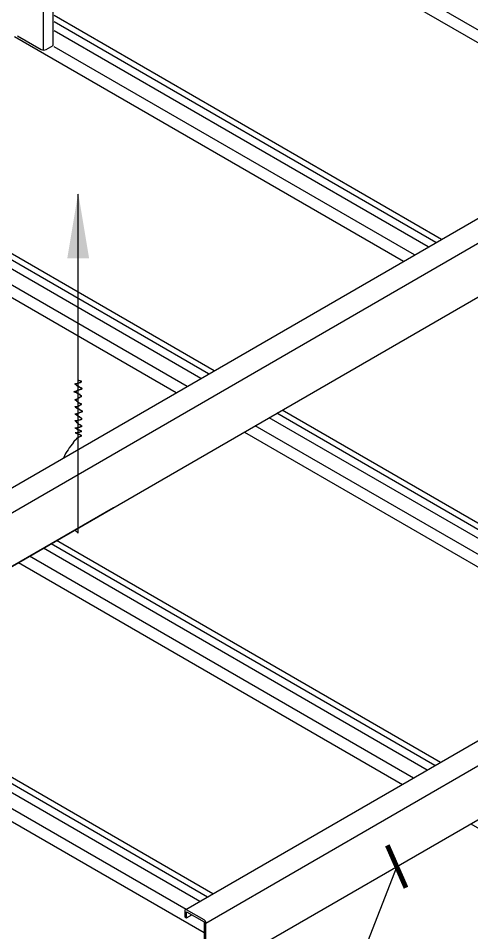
# Model space of a CAD drawing. Header units: inches. Extents: x -16404 to 14624, y -1591 to 16152.
# Drawn here: x -15682.6 to -15641, y 1922.6 to 2006.3 of the extents above; entities that cross this region are included whole.
import ezdxf

# ---------------------------------------------------------------- set-up
doc = ezdxf.new("R2010")
doc.units = ezdxf.units.IN
doc.header["$LTSCALE"] = 24
doc.header["$MEASUREMENT"] = 0
doc.linetypes.add('CENTER2', pattern=[1.125, 0.75, -0.125, 0.125, -0.125])
doc.layers.get('0').update_dxf_attribs({"linetype": 'CONTINUOUS'})
doc.layers.add('S-ANNO-DIMS', color=2, linetype='CONTINUOUS')
doc.layers.add('S-ARCH', color=1, linetype='CONTINUOUS')
doc.styles.add('Arial', font='arial.ttf', dxfattribs={"width": 0.85})
doc.dimstyles.new('DIM-24', dxfattribs={"dimscale": 24, "dimtxt": 0.09375, "dimasz": 0.109375, "dimexe": 0.0625, "dimexo": 0.0625, "dimgap": 0.0625, "dimtad": 1, "dimdec": 4, "dimzin": 11, "dimdsep": 46, "dimlunit": 4, "dimtxsty": 'Arial', "dimblk": 'ARCHTICK', "dimcen": 0.125, "dimclrd": 256, "dimclre": 256, "dimclrt": 4, "dimadec": 0, "dimazin": 0, "dimtfac": 0.75, "dimtdec": 4, "dimtofl": 0, "dimtmove": 0, "dimatfit": 3, "dimldrblk": 'ARCHTICK', "dimfxl": 1, "dimfrac": 1, "dimtolj": 1, "dimtzin": 11, "dimarcsym": 0})

# ---------------------------------------------------------------- blocks, each defined once
blk = doc.blocks.new('ST-ARROW')
blk.add_solid([(-1, -0.167), (-1, 0.167), (0, 0)])
blk = doc.blocks.new('_ARCHTICK')
at = {"color": 0, "linetype": 'ByBlock', "const_width": 0.15}
blk.add_lwpolyline([(-0.5, -0.5), (0.5, 0.5)], dxfattribs=at)

msp = doc.modelspace()

# ---------------------------------------------------------------- linework, layer by layer
at = {"layer": 'S-ANNO-DIMS', "linetype": 'CENTER2'}
msp.add_line((-15673.85208, 1961.5233), (-15731.33096, 1928.33785), dxfattribs=at)
at = {"layer": 'S-ARCH'}
for p, q in [((-15708.63765, 1948.65635), (-15514.5118, 2060.73496)), ((-15679.38133, 2003.84929), (-15679.38133, 2060.39209)), ((-15706.79735, 1947.4231), (-15512.57774, 2059.55584)), ((-15680.24736, 2003.41628), (-15680.24736, 2059.95907)), ((-15706.9056, 1942.43984), (-15512.57774, 2054.63508)), ((-15662.17875, 2016.64778), (-15626.52589, 1996.06359)), ((-15625.52589, 1996.64094), (-15661.17875, 2017.22513)), ((-15643.79633, 1986.09251), (-15679.28607, 2006.58252)), ((-15644.29633, 1985.80383), (-15679.28607, 2006.00517)), ((-15644.99997, 1985.39758), (-15679.28607, 2005.19267)), ((-15682.92226, 2004.67151), (-15647.2694, 1984.08732)), ((-15682.62893, 2004.72429), (-15680.46386, 2003.47429)), ((-15680.03085, 2003.47429), (-15679.38133, 2003.84929)), ((-15646.2694, 1984.66467), (-15679.28607, 2003.72686)), ((-15665.13123, 1973.77479), (-15700.68882, 1994.30398)), ((-15664.63123, 1974.06347), (-15700.18882, 1994.59266)), ((-15667.1043, 1972.63564), (-15702.75716, 1993.21982)), ((-15665.83487, 1973.36854), (-15701.48773, 1993.95273)), ((-15703.75716, 1992.64247), (-15668.1043, 1972.05829)), ((-15667.21422, 1924.74052), (-15557.92269, 1987.84001)), ((-15665.37391, 1923.50727), (-15557.92269, 1985.54426)), ((-15665.48217, 1918.52401), (-15557.92269, 1980.6235)), ((-15624.41144, 1949.45271), (-15659.5852, 1969.76029)), ((-15623.7078, 1949.85896), (-15658.88155, 1970.16654)), ((-15623.2078, 1950.14764), (-15658.38155, 1970.45522)), ((-15625.68087, 1948.71981), (-15660.85463, 1969.02738)), ((-15661.85463, 1968.45003), (-15626.68087, 1948.14246)), ((-15644.39307, 1937.91631), (-15679.56683, 1958.22389)), ((-15643.89307, 1938.20499), (-15679.06683, 1958.51257)), ((-15645.09672, 1937.51006), (-15680.27047, 1957.81764)), ((-15682.5399, 1956.50738), (-15647.36615, 1936.19981)), ((-15646.36615, 1936.77716), (-15681.5399, 1957.08473)), ((-15664.73007, 1926.17474), (-15699.90383, 1946.48232)), ((-15665.93372, 1925.47982), (-15701.10747, 1945.78739)), ((-15665.23007, 1925.88607), (-15700.40383, 1946.19364)), ((-15667.20315, 1924.74691), (-15702.3769, 1945.05449)), ((-15703.3769, 1944.47714), (-15665.53629, 1922.62985)), ((-15641.11647, 1932.59155), (-15605.91371, 1912.26723)), ((-15667.16009, 1923.97602), (-15666.67295, 1924.25727))]:
    msp.add_line(p, q, dxfattribs=at)
at = {"layer": 'S-ARCH', "color": 2}
msp.add_line((-15677.08209, 1959.18678), (-15677.08209, 1990.23848), dxfattribs=at)
msp.add_lwpolyline([(-15677.49782, 1967.51037), (-15677.49782, 1967.53565), (-15677.47254, 1967.53565), (-15677.47254, 1967.5862), (-15677.44726, 1967.5862), (-15677.44726, 1967.66202), (-15677.3967, 1967.66202), (-15677.3967, 1967.71257), (-15677.34614, 1967.71257), (-15677.34614, 1967.73785), (-15677.29557, 1967.73785), (-15677.29557, 1967.76312), (-15677.27029, 1967.76312), (-15677.27029, 1967.81367), (-15677.24501, 1967.81367), (-15677.24501, 1967.83895), (-15677.21973, 1967.83895), (-15677.21973, 1967.86423), (-15677.19445, 1967.86423), (-15677.19445, 1967.8895), (-15677.16917, 1967.8895), (-15677.16917, 1967.91477), (-15677.14389, 1967.91477), (-15677.14389, 1967.94005), (-15677.09333, 1967.94005), (-15677.09333, 1967.96533), (-15677.06805, 1967.96533), (-15677.06805, 1967.9906), (-15677.01748, 1967.9906), (-15677.01748, 1968.01587), (-15676.96692, 1968.01587), (-15676.96692, 1968.04115), (-15676.89108, 1968.04115), (-15676.89108, 1968.06643), (-15676.84052, 1968.06643), (-15676.84052, 1968.0917), (-15676.76467, 1968.0917), (-15676.76467, 1968.11698), (-15676.73939, 1968.11698), (-15676.78995, 1968.11698), (-15676.78995, 1968.14225), (-15676.84052, 1968.14225), (-15676.84052, 1968.16753), (-15676.89108, 1968.16753), (-15676.89108, 1968.1928), (-15676.94164, 1968.1928), (-15676.94164, 1968.21808), (-15677.04276, 1968.21808), (-15677.04276, 1968.24335), (-15677.06805, 1968.24335), (-15677.06805, 1968.26863), (-15677.14389, 1968.26863), (-15677.14389, 1968.2939), (-15677.19445, 1968.2939), (-15677.19445, 1968.31918), (-15677.27029, 1968.31918), (-15677.27029, 1968.34445), (-15677.29557, 1968.34445), (-15677.29557, 1968.36973), (-15677.32085, 1968.36973), (-15677.32085, 1968.395), (-15677.34614, 1968.395), (-15677.24501, 1968.395), (-15677.24501, 1968.42028), (-15677.11861, 1968.42028), (-15677.11861, 1968.44555), (-15676.96692, 1968.44555), (-15676.96692, 1968.47083), (-15676.89108, 1968.47083), (-15676.89108, 1968.4961), (-15676.76467, 1968.4961), (-15676.76467, 1968.52138), (-15676.73939, 1968.52138), (-15676.73939, 1968.54665), (-15676.84052, 1968.54665), (-15676.84052, 1968.57193), (-15676.91636, 1968.57193), (-15676.91636, 1968.5972), (-15676.94164, 1968.5972), (-15676.94164, 1968.62248), (-15677.09333, 1968.62248), (-15677.09333, 1968.6983), (-15677.16917, 1968.6983), (-15677.16917, 1968.72358), (-15677.21973, 1968.72358), (-15677.21973, 1968.74886), (-15677.27029, 1968.74886), (-15677.27029, 1968.77413), (-15677.29557, 1968.77413), (-15677.29557, 1968.7994), (-15677.34614, 1968.7994), (-15677.34614, 1968.82468), (-15677.29557, 1968.82468), (-15677.29557, 1968.84996), (-15677.19445, 1968.84996), (-15677.19445, 1968.87523), (-15677.14389, 1968.87523), (-15677.14389, 1968.90051), (-15676.89108, 1968.90051), (-15676.89108, 1968.95106), (-15676.76467, 1968.95106), (-15676.76467, 1968.97633), (-15676.71411, 1968.97633), (-15676.71411, 1969.00161), (-15676.76467, 1969.00161), (-15676.76467, 1969.02688), (-15676.81523, 1969.02688), (-15676.81523, 1969.05216), (-15676.84052, 1969.05216), (-15676.84052, 1969.07743), (-15676.91636, 1969.07743), (-15676.91636, 1969.10271), (-15676.94164, 1969.10271), (-15676.94164, 1969.12798), (-15676.9922, 1969.12798), (-15676.9922, 1969.15326), (-15677.01748, 1969.15326), (-15677.01748, 1969.17853), (-15677.04276, 1969.17853), (-15677.04276, 1969.20381), (-15677.09333, 1969.20381), (-15677.09333, 1969.25436), (-15677.14389, 1969.25436), (-15677.14389, 1969.27963), (-15677.16917, 1969.27963), (-15677.16917, 1969.30491), (-15677.19445, 1969.30491), (-15677.19445, 1969.35546), (-15677.24501, 1969.35546), (-15677.24501, 1969.38073), (-15677.27029, 1969.38073), (-15677.27029, 1969.40601), (-15677.29557, 1969.40601), (-15677.29557, 1969.45656), (-15677.32085, 1969.45656), (-15677.32085, 1969.48183), (-15677.34614, 1969.48183), (-15677.34614, 1969.50711), (-15677.09333, 1969.50711), (-15677.09333, 1969.53239), (-15677.04276, 1969.53239), (-15677.04276, 1969.55766), (-15676.94164, 1969.55766), (-15676.94164, 1969.58293), (-15676.89108, 1969.58293), (-15676.89108, 1969.60821), (-15676.81523, 1969.60821), (-15676.81523, 1969.63349), (-15676.73939, 1969.63349), (-15676.73939, 1969.65876), (-15676.71411, 1969.65876), (-15676.73939, 1969.65876), (-15676.73939, 1969.68403), (-15676.76467, 1969.68403), (-15676.76467, 1969.70931), (-15676.78995, 1969.70931), (-15676.78995, 1969.73459), (-15676.84052, 1969.73459), (-15676.84052, 1969.75986), (-15676.89108, 1969.75986), (-15676.89108, 1969.81041), (-15676.94164, 1969.81041), (-15676.94164, 1969.83569), (-15677.01748, 1969.83569), (-15677.01748, 1969.88624), (-15677.09333, 1969.88624), (-15677.09333, 1969.91151), (-15677.11861, 1969.91151), (-15677.11861, 1969.93679), (-15677.16917, 1969.93679), (-15677.16917, 1969.98734), (-15677.24501, 1969.98734), (-15677.24501, 1970.03789), (-15677.29557, 1970.03789), (-15677.29557, 1970.08844), (-15677.34614, 1970.08844), (-15677.34614, 1970.11371), (-15677.24501, 1970.11371), (-15677.24501, 1970.13899), (-15677.19445, 1970.13899), (-15677.19445, 1970.16426), (-15677.09333, 1970.16426), (-15677.09333, 1970.18954), (-15677.04276, 1970.18954), (-15677.04276, 1970.21481), (-15676.9922, 1970.21481), (-15676.9922, 1970.24009), (-15676.94164, 1970.24009), (-15676.94164, 1970.26536), (-15676.84052, 1970.26536), (-15676.84052, 1970.29064), (-15676.76467, 1970.29064), (-15676.76467, 1970.31591), (-15676.73939, 1970.31591), (-15676.73939, 1970.34119), (-15676.66355, 1970.34119), (-15676.68883, 1970.34119), (-15676.68883, 1970.36646), (-15676.73939, 1970.36646), (-15676.73939, 1970.39174), (-15676.81523, 1970.39174), (-15676.81523, 1970.41702), (-15676.84052, 1970.41702), (-15676.84052, 1970.44229), (-15676.89108, 1970.44229), (-15676.89108, 1970.46756), (-15676.94164, 1970.46756), (-15676.94164, 1970.51812), (-15676.9922, 1970.51812), (-15676.9922, 1970.54339), (-15677.04276, 1970.54339), (-15677.04276, 1970.56867), (-15677.11861, 1970.56867), (-15677.11861, 1970.59394), (-15677.14389, 1970.59394), (-15677.14389, 1970.61922), (-15677.19445, 1970.61922), (-15677.19445, 1970.64449), (-15677.21973, 1970.64449), (-15677.21973, 1970.66977), (-15677.29557, 1970.66977), (-15677.29557, 1970.72032), (-15677.32085, 1970.72032), (-15677.32085, 1970.74559), (-15677.34614, 1970.74559), (-15677.34614, 1970.77087), (-15677.37142, 1970.77087), (-15677.37142, 1970.79614), (-15677.09333, 1970.79614), (-15677.09333, 1970.82142), (-15677.06805, 1970.82142), (-15677.06805, 1970.84669), (-15677.01748, 1970.84669), (-15677.01748, 1970.87197), (-15676.9922, 1970.87197), (-15676.9922, 1970.89724), (-15676.94164, 1970.89724), (-15676.94164, 1970.92252), (-15676.89108, 1970.92252), (-15676.89108, 1970.94779), (-15676.8658, 1970.94779), (-15676.8658, 1970.97307), (-15676.78995, 1970.97307), (-15676.78995, 1971.02362), (-15676.8658, 1971.02362), (-15676.8658, 1971.04889), (-15676.89108, 1971.04889), (-15676.89108, 1971.07417), (-15676.96692, 1971.07417), (-15676.96692, 1971.09944), (-15676.9922, 1971.09944), (-15676.9922, 1971.12472), (-15677.04276, 1971.12472), (-15677.04276, 1971.17527), (-15677.09333, 1971.17527), (-15677.09333, 1971.20055), (-15677.11861, 1971.20055), (-15677.11861, 1971.22582), (-15677.14389, 1971.22582), (-15677.14389, 1971.25109), (-15677.19445, 1971.25109), (-15677.19445, 1971.27637), (-15677.21973, 1971.27637), (-15677.21973, 1971.30165), (-15677.27029, 1971.30165), (-15677.27029, 1971.32692), (-15677.29557, 1971.32692), (-15677.29557, 1971.37747), (-15677.34614, 1971.37747), (-15677.34614, 1971.42802), (-15677.37142, 1971.42802), (-15677.29557, 1971.42802), (-15677.29557, 1971.4533), (-15677.21973, 1971.4533), (-15677.21973, 1971.47857), (-15677.19445, 1971.47857), (-15677.19445, 1971.50385), (-15677.14389, 1971.50385), (-15677.14389, 1971.52912), (-15677.09333, 1971.52912), (-15677.09333, 1971.5544), (-15677.04276, 1971.5544), (-15677.04276, 1971.57967), (-15677.01748, 1971.57967), (-15677.01748, 1971.60495), (-15676.9922, 1971.60495), (-15676.9922, 1971.63022), (-15676.94164, 1971.63022), (-15676.94164, 1971.6555), (-15676.89108, 1971.6555), (-15676.89108, 1971.68077), (-15676.8658, 1971.68077), (-15676.8658, 1971.70605), (-15676.78995, 1971.70605), (-15676.78995, 1971.73132), (-15676.73939, 1971.73132), (-15676.76467, 1971.73132), (-15676.76467, 1971.7566), (-15676.84052, 1971.7566), (-15676.84052, 1971.80715), (-15676.89108, 1971.80715), (-15676.89108, 1971.83242), (-15676.91636, 1971.83242), (-15676.91636, 1971.88297), (-15676.9922, 1971.88297), (-15676.9922, 1971.90825), (-15677.04276, 1971.90825), (-15677.04276, 1971.93353), (-15677.09333, 1971.93353), (-15677.09333, 1971.98407), (-15677.16917, 1971.98407), (-15677.16917, 1972.00935), (-15677.21973, 1972.00935), (-15677.21973, 1972.03463), (-15677.24501, 1972.03463), (-15677.24501, 1972.0599), (-15677.29557, 1972.0599), (-15677.29557, 1972.08518), (-15677.37142, 1972.08518), (-15677.37142, 1972.11045), (-15677.44726, 1972.11045), (-15677.44726, 1972.161), (-15677.3967, 1972.161), (-15677.3967, 1972.18628), (-15677.19445, 1972.18628), (-15677.19445, 1972.2621), (-15677.14389, 1972.2621), (-15677.14389, 1972.28738), (-15677.11861, 1972.28738), (-15677.11861, 1972.31265), (-15676.9922, 1972.31265), (-15676.9922, 1972.33793), (-15676.89108, 1972.33793), (-15676.89108, 1972.3632), (-15676.81523, 1972.3632), (-15676.81523, 1972.38848), (-15676.78995, 1972.38848), (-15676.78995, 1972.41375), (-15676.71411, 1972.41375), (-15676.71411, 1972.43903), (-15676.78995, 1972.43903), (-15676.78995, 1972.48958), (-15676.8658, 1972.48958), (-15676.8658, 1972.51485), (-15676.91636, 1972.51485), (-15676.91636, 1972.54013), (-15676.96692, 1972.54013), (-15676.96692, 1972.59068), (-15677.01748, 1972.59068), (-15677.01748, 1972.61595), (-15677.09333, 1972.61595), (-15677.09333, 1972.64123), (-15677.11861, 1972.64123), (-15677.11861, 1972.6665), (-15677.16917, 1972.6665), (-15677.16917, 1972.69178), (-15677.19445, 1972.69178), (-15677.19445, 1972.71706), (-15677.24501, 1972.71706), (-15677.24501, 1972.7676), (-15677.29557, 1972.7676), (-15677.29557, 1972.79288), (-15677.34614, 1972.79288), (-15677.34614, 1972.81816), (-15677.37142, 1972.81816), (-15677.37142, 1972.86871), (-15677.3967, 1972.86871), (-15677.29557, 1972.86871), (-15677.29557, 1972.89398), (-15677.14389, 1972.89398), (-15677.14389, 1972.91926), (-15677.11861, 1972.91926), (-15677.11861, 1972.94453), (-15677.06805, 1972.94453), (-15677.06805, 1972.96981), (-15676.9922, 1972.96981), (-15676.9922, 1972.99508), (-15676.8658, 1972.99508), (-15676.8658, 1973.02036), (-15676.84052, 1973.02036), (-15676.84052, 1973.04563), (-15676.76467, 1973.04563), (-15676.76467, 1973.07091), (-15676.73939, 1973.07091), (-15676.81523, 1973.07091), (-15676.81523, 1973.09618), (-15676.8658, 1973.09618), (-15676.8658, 1973.12146), (-15676.91636, 1973.12146), (-15676.91636, 1973.14673), (-15677.06805, 1973.14673), (-15677.06805, 1973.22256), (-15677.08209, 1973.22256)], dxfattribs=at)
at = {"layer": 'S-ARCH'}
msp.add_lwpolyline([(-15665.37391, 1923.50727, 0.26794919), (-15665.53629, 1923.78852), (-15667.16009, 1924.72602, 0.57735027), (-15667.32247, 1924.63227), (-15667.32247, 1924.06977), (-15667.16009, 1923.97602), (-15667.16009, 1924.53852), (-15665.53629, 1923.60102), (-15665.53629, 1918.72602), (-15667.16009, 1919.66352), (-15667.16009, 1920.22602), (-15667.32247, 1920.31977), (-15667.32247, 1919.75727, 0.26794919), (-15667.16009, 1919.47602), (-15665.53629, 1918.53852, 0.57735027), (-15665.37391, 1918.63227)], format="xyb", close=True, dxfattribs=at)
msp.add_arc((-15680.24736, 2003.84929), 0.43301, 240, 300, dxfattribs=at)
at = {"layer": 'S-ARCH', "color": 2}
for start, end in [(138.3695675, 154.760563), (223.2674935, 227.3491561)]:
    msp.add_arc((-15673.05337, 1963.56018), 5.94619, start, end, dxfattribs=at)

# ---------------------------------------------------------------- block references
at = {"layer": 'S-ARCH', "color": 2, "xscale": 6, "yscale": 6, "zscale": 6, "rotation": 90}
msp.add_blockref('ST-ARROW', (-15677.08209, 1990.35495), dxfattribs=at)

# ---------------------------------------------------------------- leaders
at = {"layer": 'S-ANNO-DIMS'}
for points in [[(-15771.6005, 1953.4731), (-15657.40445, 1887.54199), (-15646.82209, 1881.43226)], [(-15647.89824, 1928.6761), (-15666.20063, 1881.70835), (-15669.92981, 1881.70835)]]:
    msp.add_leader(points, dimstyle='DIM-24', override={"dimasz": 0.125}, dxfattribs=at)

doc.saveas('drawing.dxf')
